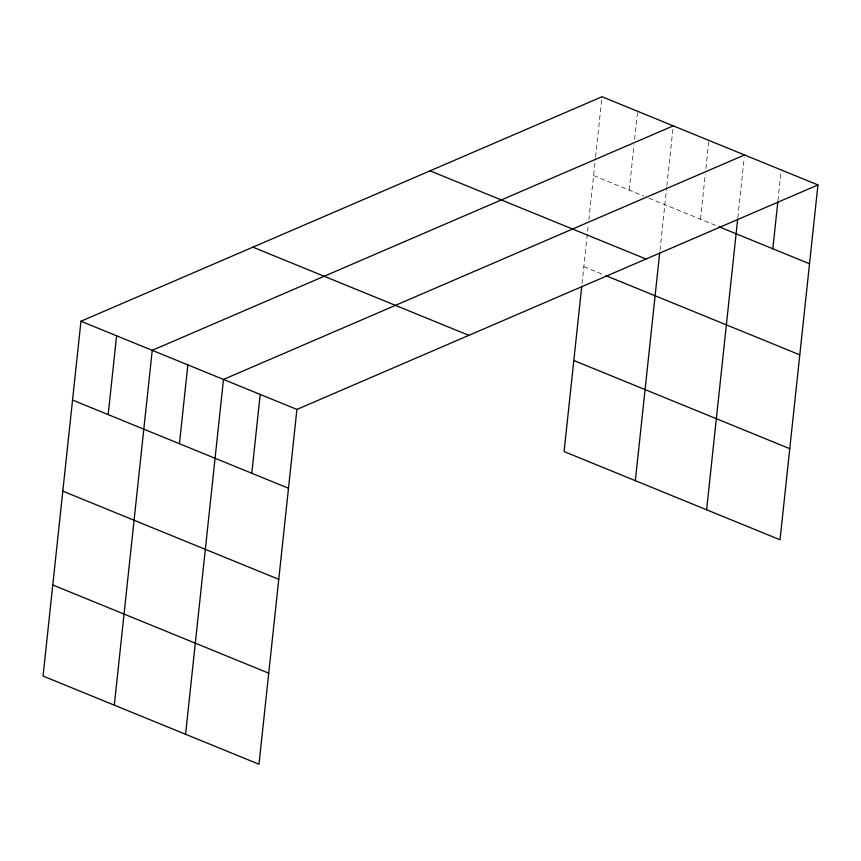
<?xml version="1.0" encoding="UTF-8"?>
<svg xmlns="http://www.w3.org/2000/svg" width="861" height="861" viewBox="0 0 861 861"><rect width="100%" height="100%" fill="white"/><g stroke="black" fill="none" stroke-linecap="round" stroke-linejoin="round"><path stroke-width="0.65" stroke-dasharray="4.3 3.23" d="M582.036 283.603L588.289 225.022M588.849 219.813L595.435 158.209M595.575 156.874L602 96.755M629.208 190.13L634.062 144.702M634.632 139.364L637.635 111.306M659.978 250.217L666.694 187.311M666.844 185.976L673.259 125.857M700.477 219.232L705.331 173.804M705.902 168.465L708.894 140.408M737.812 217.747L744.238 157.628M777.957 200.678L780.949 172.63M593.573 175.579L643.953 196.147M648.871 198.159L717.676 226.26M583.844 266.652L604.734 275.186"/><path stroke-width="1.29" d="M817.95 184.943L602 96.755L80.966 321.239L43.05 676.057L259 764.245L296.916 409.427L817.95 184.943L780.034 539.761L564.084 451.573L581.756 286.207M108.174 414.615L116.601 335.79M114.309 705.159L152.236 350.341L673.259 125.857M179.443 443.716L187.859 364.892M185.578 734.261L223.494 379.443L744.528 154.958M251.778 473.259L260.205 394.435M635.343 480.675L659.698 252.822M706.612 509.777L737.673 219.092M772.812 248.775L777.817 202.012M718.903 226.755L809.523 263.767M430.059 170.833L646.008 259.021M605.961 275.692L799.794 354.85M573.813 360.49L789.763 448.689M252.908 247.161L468.858 335.349M80.966 321.239L296.916 409.427M72.55 400.064L288.489 488.252M62.81 491.136L278.76 579.335M52.779 584.974L268.729 673.162"/></g></svg>
